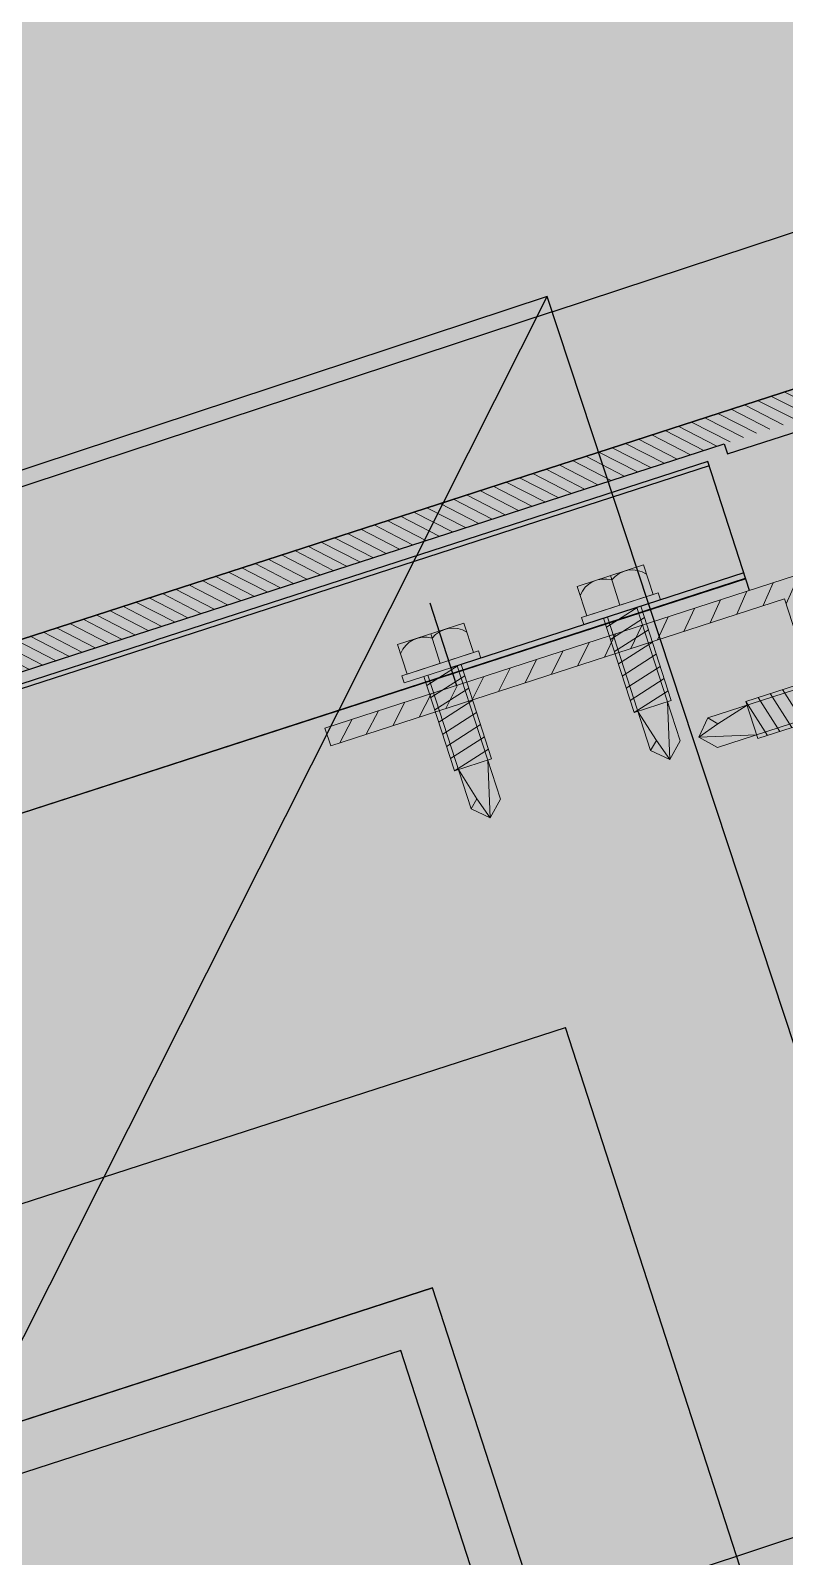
# Model space of a CAD drawing. Header units: metres. Extents: x 678805 to 1359287, y 2747329 to 5497370.
# Drawn here: x 679798.9205 to 679799.0422, y 2748608.8209 to 2748609.0671 of the extents above; entities that cross this region are included whole.
import ezdxf

# ---------------------------------------------------------------- set-up
doc = ezdxf.new("R2010")
doc.units = ezdxf.units.M
doc.linetypes.add('XREF_MON_BUILDINGS$0$DASH_1', pattern=[0.4, 0.1, -0.3])
doc.linetypes.add('XREF_MON_BUILDINGS$0$Dash_2_', pattern=[0.25, 0.125, -0.125])
for name, color, linetype in [('00_XREF_MON_HSC_PAVEMENT', 7, 'Continuous'), ('00_XREF_TWQ_BUILDINGS', 7, 'Continuous'), ('XREF_MON_BUILDINGS$0$00-Modulos DEFINIDOS', 7, 'Continuous'), ('XREF_MON_BUILDINGS$0$00-Modulos ROOFS', 2, 'Continuous'), ('XREF_MON_BUILDINGS$0$02-L-01_Structure', 2, 'Continuous'), ('XREF_MON_BUILDINGS$0$02-L-01_Struture aux', 4, 'Continuous'), ('XREF_MON_BUILDINGS$0$02-L-Insulation', 252, 'Continuous'), ('XREF_MON_BUILDINGS$0$02-L-INT Panel', 5, 'Continuous'), ('XREF_MON_BUILDINGS$0$02-L-panel', 5, 'Continuous'), ('XREF_MON_BUILDINGS$0$02-L-Pergola Profiles', 8, 'Continuous'), ('XREF_MON_BUILDINGS$0$02-L-Pergola Projection', 8, 'Continuous')]:
    doc.layers.add(name, color=color, linetype=linetype)
doc.layers.add('XREF_MON_BUILDINGS$0$0-WIPEOUTS', color=7, linetype='Continuous', true_color=0xffffff)
doc.layers.add('XREF_MON_BUILDINGS$0$02-L-Pergola Wipeout', color=7, linetype='Continuous', true_color=0xffffff)
for name, color, linetype, lineweight in [('XREF_MON_BUILDINGS$0$02-H-251', 251, 'Continuous', 0), ('XREF_MON_BUILDINGS$0$02-H-254', 254, 'Continuous', 0), ('XREF_MON_BUILDINGS$0$02-L-01_Structure L', 7, 'Continuous', 5), ('XREF_MON_BUILDINGS$0$02-L-01_Structure T', 8, 'Continuous', 5)]:
    doc.layers.add(name, color=color, linetype=linetype, lineweight=lineweight)
doc.layers.add('XREF_MON_BUILDINGS$0$02-KH-12 Administration', color=7, linetype='Continuous', lineweight=30, true_color=0xffdf7f)
doc.layers.add('XREF_MON_HSC_PAVEMENT$0$03-TR-Pavement_06_Concrete Slab in situ', color=7, linetype='Continuous', lineweight=9, true_color=0xf7f7f7)
doc.layers.add('XREF_MON_BUILDINGS$0$02-L-Pergola Aux', color=50, linetype='Continuous', plot=False)
doc.layers.get('XREF_MON_BUILDINGS$0$02-KH-12 Administration').off()
doc.linetypes.add('XREF_MON_BUILDINGS$0$BATTING', pattern='A,0.0001,-0.1,[134,ltypeshp.shx,S=0.1,R=0,X=-0.1,Y=0],-0.2,[134,ltypeshp.shx,S=0.1,R=180,X=0.1,Y=0],-0.1', length=0.4001)

# ---------------------------------------------------------------- blocks, each defined once
blk = doc.blocks.new('XREF_MON_BUILDINGS$0$modulo kiosco')
at = {"layer": 'XREF_MON_BUILDINGS$0$0-WIPEOUTS', "true_color": 0xfcfcfc}
h = blk.add_hatch(color=7, dxfattribs=at)
h.dxf.hatch_style = 1
h.paths.add_polyline_path([(119.6986085139215, -61.62058441969566), (119.6986085125245, -56.82058442011476), (124.4986085132696, -56.82058442058042), (124.4986085123383, -61.62058442132547)])
at = {"layer": 'XREF_MON_BUILDINGS$0$00-Modulos ROOFS'}
blk.add_line((119.6986085125245, -56.82058442011476), (124.4986085118726, -61.62058442248963), dxfattribs=at)
at = {"layer": 'XREF_MON_BUILDINGS$0$00-Modulos ROOFS', "lineweight": 0}
blk.add_lwpolyline([(119.6986085139215, -61.62058441969566), (119.6986085125245, -56.82058442011476), (124.4986085132696, -56.82058442058042), (124.4986085123383, -61.62058442132547)], close=True, dxfattribs=at)
at = {"layer": 'XREF_MON_BUILDINGS$0$00-Modulos ROOFS'}
blk.add_lwpolyline([(124.4986085137352, -57.12058442062698), (124.4986085132696, -56.82058442058042), (124.1986085125245, -56.82058442151174), (119.9986085128039, -56.82058442034759), (119.6986085125245, -56.82058442011476), (119.6986085125245, -57.12058442085981), (119.6986085134558, -61.32058442058042), (119.6986085139215, -61.62058441969566), (119.9986085128039, -61.62058442062698), (124.1986085125245, -61.62058442109264), (124.4986085123383, -61.62058442132547), (124.4986085128039, -61.32058442081325)], close=True, dxfattribs=at)
blk = doc.blocks.new('XREF_MON_BUILDINGS$0$PILAR STRUCTURE')
at = {"layer": 'XREF_MON_BUILDINGS$0$02-L-01_Structure', "linetype": 'Continuous'}
h = blk.add_hatch(dxfattribs=at)
h.set_pattern_fill('ANGLE', color=252)
h.set_pattern_definition([(0, (-144.6596111481284, 18.56842418532225), (0, 6.985), [5.08, -1.905]), (90, (-144.6596111481284, 18.56842418532225), (-6.985, 4.277078946022131e-16), [5.08, -1.905])])
h.paths.add_polyline_path([(-0.0800000000000125, -0.08000000000000185), (0.07999999999998408, -0.08000000000000185), (0.07999999999998408, 0.0799999999999983), (-0.0800000000000125, 0.0799999999999983)])
h.paths.add_polyline_path([(-0.07200000000000273, -0.07200000000000273), (0.0719999999999743, -0.07200000000000273), (0.0719999999999743, 0.07199999999999918), (-0.07200000000000273, 0.07199999999999918)], flags=16)
h = blk.add_hatch(color=252, dxfattribs=at)
h.dxf.hatch_style = 1
h.paths.add_polyline_path([(-0.07200000000000273, -0.07200000000000273), (0.0719999999999743, -0.07200000000000273), (0.0719999999999743, 0.07199999999999918), (-0.07200000000000273, 0.07199999999999918)], flags=16)
h.paths.add_polyline_path([(-0.0800000000000125, -0.08000000000000185), (0.07999999999998408, -0.08000000000000185), (0.07999999999998408, 0.0799999999999983), (-0.0800000000000125, 0.0799999999999983)])
for points in [[(-0.0800000000000125, -0.08000000000000185), (0.07999999999998408, -0.08000000000000185), (0.07999999999998408, 0.0799999999999983), (-0.0800000000000125, 0.0799999999999983)], [(-0.07200000000000273, -0.07200000000000273), (0.0719999999999743, -0.07200000000000273), (0.0719999999999743, 0.07199999999999918), (-0.07200000000000273, 0.07199999999999918)]]:
    blk.add_lwpolyline(points, close=True, dxfattribs=at)
blk = doc.blocks.new('XREF_MON_BUILDINGS$0$ULMA_Escuadra40x80_Seccion')
at = {"layer": 'XREF_MON_BUILDINGS$0$02-H-251', "ltscale": 125}
h = blk.add_hatch(dxfattribs=at)
h.set_pattern_fill('ANSI31', color=256, scale=0.001, angle=360, style=0)
h.set_pattern_definition([(45, (0, 0), (-0.002245064030267288, 0.002245064030267289), [])])
h.paths.add_polyline_path([(0, 0.0799999999994725), (0.002999999989697244, 0.0799999999994725), (0.002999999989697244, 0.002999999999701686), (0.03999999999359716, 0.002999999999701686), (0.03999999999359716, 0), (0, 0)])
at = {"layer": 'XREF_MON_BUILDINGS$0$02-L-01_Structure L', "linetype": 'Continuous'}
blk.add_lwpolyline([(0, 0.0799999999994725), (0.002999999989697244, 0.0799999999994725), (0.002999999989697244, 0.002999999999701686), (0.03999999999359716, 0.002999999999701686), (0.03999999999359716, 0), (0, 0)], close=True, dxfattribs=at)
blk = doc.blocks.new('XREF_MON_BUILDINGS$0$ULMA_Montante VV')
at = {"layer": 'XREF_MON_BUILDINGS$0$02-H-251', "ltscale": 125}
h = blk.add_hatch(dxfattribs=at)
h.set_pattern_fill('ANSI31', color=256, scale=0.001, angle=450, style=0)
h.set_pattern_definition([(134.9999999999999, (-0.05125000000043656, -0.00250000000005457), (-0.002245064030267289, -0.002245064030267287), [])])
edge = h.paths.add_edge_path()
edge.add_line((-0.05095000000073924, -0.00250000000005457), (0.04844999999841093, -0.00250000000005457))
edge.add_arc((0.04844999999841093, -0.002200000000129876), 0.0003, 270, 360)
edge.add_line((0.04874999999992724, -0.002200000000129876), (0.04874999999992724, -0.0003000000001520675))
edge.add_arc((0.04844999999841093, -0.0003000000001520675), 0.0003, 0, 90)
edge.add_line((0.04844999999841093, 0), (0, 0))
edge.add_line((0, 0), (0, 0.05719999999996617))
edge.add_arc((-0.0003000000015163096, 0.05719999999996617), 0.0003, 0, 90)
edge.add_line((-0.0003000000015163096, 0.05749999999989086), (-0.002200000000811997, 0.05749999999989086))
edge.add_arc((-0.002200000000811997, 0.05719999999996617), 0.0003, 90, 180)
edge.add_line((-0.002500000000509317, 0.05719999999996617), (-0.002500000000509317, 0))
edge.add_line((-0.002500000000509317, 0), (-0.05095000000073924, 0))
edge.add_arc((-0.05095000000073924, -0.0003000000001520675), 0.0003, 90, 180)
edge.add_line((-0.05125000000043656, -0.0003000000001520675), (-0.05125000000043656, -0.002200000000129876))
edge.add_arc((-0.05095000000073924, -0.002200000000129876), 0.0003, 180, 270)
blk = doc.blocks.new('XREF_MON_BUILDINGS$0$ULMA_Autotaladrante')
at = {"layer": 'XREF_MON_BUILDINGS$0$02-L-01_Structure T', "color": 252}
for p, q in [((0.006200000001172157, 0.005629165124673818), (0.001200000000153523, 0.005629165124673818)), ((-0.02500000000509317, 2.273736754432321e-13), (-0.02263469026956955, 0.00250000000005457)), ((-0.02500000000509317, 2.273736754432321e-13), (-0.01600000000325963, 0.00250000000005457)), ((-0.02263469026956955, 0.00250000000005457), (0, 0.00250000000005457)), ((0, 0.003150000000232467), (-0.01600000000325963, 0.003150000000232467)), ((-0.01600000000325963, -0.003149999999777719), (-0.01600000000325963, 0.003150000000232467)), ((-0.01600000000325963, -0.003149999999777719), (-0.01434631468237058, 0.003150000000232467)), ((-0.01393224676803584, -0.003149999999777719), (-0.01227856144714679, 0.003150000000232467)), ((-0.0118644935323573, -0.003149999999777719), (-0.01021080821146825, 0.003150000000232467)), ((-0.00979674029713351, -0.003149999999777719), (-0.008143054976244457, 0.003150000000232467)), ((-0.00772898706190972, -0.003149999999777719), (-0.006075301741020667, 0.003150000000232467)), ((-0.005661233826231182, -0.003149999999777719), (-0.004007548505342129, 0.003150000000232467)), ((-0.003593480591007392, -0.003149999999777719), (-0.001939795270118339, 0.003150000000232467)), ((-0.001525727355783602, -0.003149999999777719), (0, 0.002662522019363678)), ((-0.02500000000509317, 2.273736754432321e-13), (-0.02263469026956955, -0.002499999999599822)), ((-0.02500000000509317, 2.273736754432321e-13), (-0.02139930772136722, -0.001093663805477263)), ((0.006200000001172157, 2.273736754432321e-13), (0.001200000000153523, 2.273736754432321e-13)), ((-0.02139930772136722, -0.001093663805477263), (-0.02263469026956955, -0.002499999999599822)), ((-0.02139930772136722, -0.001093663805477263), (-0.01600000000325963, -0.002499999999599822)), ((-0.02263469026956955, -0.002499999999599822), (0, -0.002499999999599822)), ((0, -0.003149999999777719), (-0.01600000000325963, -0.003149999999777719)), ((0.006200000001172157, -0.005629165124219071), (0.001200000000153523, -0.005629165124219071))]:
    blk.add_line(p, q, dxfattribs=at)
for points in [[(0.001200000000153523, 0.006499999999959982), (0, 0.006499999999959982), (0, -0.006499999999732609), (0.001200000000153523, -0.006499999999732609)], [(0.006200000001172157, 0.005629165124673818), (0.001200000000153523, 0.005629165124673818), (0.001200000000153523, -0.005629165124219071), (0.006200000001172157, -0.005629165124219071)]]:
    blk.add_lwpolyline(points, close=True, dxfattribs=at)
for centre, start, end in [((0.001986085791031655, 0.002367525475847287), 325.8171883654993, 50.71596115511253), ((0.001986085791031655, -0.002366719792689764), 309.2667341381091, 34.16957033823044)]:
    blk.add_arc(centre, 0.004213914210367771, start, end, dxfattribs=at)
blk = doc.blocks.new('XREF_MON_BUILDINGS$0$A$C15E93CBA')
at = {"layer": 'XREF_MON_BUILDINGS$0$02-H-254', "ltscale": 125}
h = blk.add_hatch(dxfattribs=at)
h.set_pattern_fill('ANSI31', color=256, scale=0.0005, style=0)
h.set_pattern_definition([(45, (-257.3968362112705, -177.0302278850092), (-0.001122532015133644, 0.001122532015133644), [])])
h.paths.add_polyline_path([(-0.005062155310973537, -4.212640442890574), (-0.005059542713738097, -4.778117971550785), (-0.006637944343012236, -4.778117971550785), (-0.006637944343012236, -4.800089152878343), (-8.919957132036416e-05, -4.800089152878343), (-4.172952841230426e-05, -4.212640442890574)])
at = {"layer": 'XREF_MON_BUILDINGS$0$02-L-01_Struture aux'}
for p, q in [((-0.02683148526691781, -4.763441238839903), (-0.02683148526695334, -0.03664791403852519)), ((-0.02674228569559745, -0.03664791403843992), (-0.02674228568123027, -4.76344123883996)), ((-0.0148414504566432, -4.713742081587668), (-0.02883111818586315, -4.713742081587668)), ((-0.02583111816705497, -4.763441238838368), (-0.02583111817433803, -4.713742081587668)), ((-0.02883111818585604, -4.763441238838368), (-0.006936778308421765, -4.763441238855336))]:
    blk.add_line(p, q, dxfattribs=at)
at = {"layer": 'XREF_MON_BUILDINGS$0$02-L-01_Struture aux', "ltscale": 0.001}
for p, q in [((-0.007706930178223104, -4.763441238854739), (-0.007706929952732366, -4.669787669610344)), ((-0.006936778308421765, -4.763441238855336), (-0.006936778082931028, -4.669787669610344))]:
    blk.add_line(p, q, dxfattribs=at)
at = {"layer": 'XREF_MON_BUILDINGS$0$02-L-01_Struture aux'}
for points in [[(-0.007706929952732366, -4.669787669610344), (-0.007706933658312209, -0.03664791402366063)], [(-0.006936781788510871, -0.0366479140230922), (-0.006936778082931028, -4.669787669610344)]]:
    blk.add_lwpolyline(points, dxfattribs=at)
at = {"layer": 'XREF_MON_BUILDINGS$0$02-L-Insulation', "linetype": 'XREF_MON_BUILDINGS$0$BATTING', "ltscale": 0.08}
for p in [(-0.08672256581777305, -0.08535283128404103), (-4.520089199574052, -4.713455833308899)]:
    blk.add_line(p, (-0.08672256581777305, -4.713455833315209), dxfattribs=at)
at = {"layer": 'XREF_MON_BUILDINGS$0$02-L-INT Panel', "linetype": 'Continuous'}
blk.add_line((-0.1200891995690867, -0.1200891995603115), (-0.1200891995704225, -4.68008919956435), dxfattribs=at)
at = {"layer": 'XREF_MON_BUILDINGS$0$02-L-panel'}
for p, q in [((-0.005109625353888703, -4.212640442890574), (-0.005059542713730991, -4.766854550847142)), ((-8.919957132746958e-05, -4.212640442890574), (-8.919957131325873e-05, -4.800089152878343)), ((-8.919957131325873e-05, -4.800089152878343), (-8.919957132746958e-05, -4.212640442890574)), ((-0.005059542713730991, -4.766854550847142), (-0.006777997265892566, -4.766854550847142)), ((-0.006777997265892566, -4.766854550847142), (-0.006777997265892566, -4.800089152878343))]:
    blk.add_line(p, q, dxfattribs=at)
at = {"layer": 'XREF_MON_BUILDINGS$0$02-L-01_Structure', "linetype": 'Continuous', "rotation": 180}
blk.add_blockref('XREF_MON_BUILDINGS$0$PILAR STRUCTURE', (-0.200089199570435, -4.600089199562007), dxfattribs=at)
blk.add_blockref('XREF_MON_BUILDINGS$0$PILAR STRUCTURE', (-0.200089199570435, -4.600089199562007), dxfattribs=at)
at = {"layer": 'XREF_MON_BUILDINGS$0$02-L-01_Struture aux', "rotation": 180}
blk.add_blockref('XREF_MON_BUILDINGS$0$ULMA_Escuadra40x80_Seccion', (-0.188564700611856, -4.68008919956111), dxfattribs=at)
at = {"layer": 'XREF_MON_BUILDINGS$0$02-L-01_Struture aux', "xscale": -1}
blk.add_blockref('XREF_MON_BUILDINGS$0$ULMA_Escuadra40x80_Seccion', (-0.02883111818312756, -4.771396980764393), dxfattribs=at)
for p, rotation in [((-0.02583111817433092, -4.712319028285037), 179.9952589479335), ((-0.02583111817069295, -4.742800317262208), 179.9952589479335), ((-0.04883113697338359, -4.773347518625656), 89.99525894793354)]:
    blk.add_blockref('XREF_MON_BUILDINGS$0$ULMA_Autotaladrante', p, dxfattribs=dict(at, rotation=rotation))
at = {"layer": 'XREF_MON_BUILDINGS$0$02-L-01_Struture aux'}
blk.add_blockref('XREF_MON_BUILDINGS$0$ULMA_Montante VV', (-0.1860647006113396, -4.76889686718647), dxfattribs=at)
blk = doc.blocks.new('XREF_MON_BUILDINGS$0$PERGOLA PLANA')
at = {"layer": 'XREF_MON_BUILDINGS$0$02-L-Pergola Wipeout', "true_color": 0xfcfcfc}
h = blk.add_hatch(color=7, dxfattribs=at)
h.dxf.hatch_style = 1
h.paths.add_polyline_path([(4.612218253081664, 9.290000000968575), (0.3099999981932342, 4.987781745847315), (0.3099999986588955, 9.290000000037253)])
h.paths.add_polyline_path([(0.332781744771637, 4.855000000447035), (4.744999998947605, 9.267218254506588), (4.744999999529682, 4.900563496164978), (4.699436504277401, 4.855000000447035)])
h.paths.add_polyline_path([(4.854999999050051, 9.290000001899898), (9.13443650235422, 9.29000000236556), (4.854999999632128, 5.010563495568931)])
h.paths.add_polyline_path([(9.289999997243285, 9.134436507709324), (9.289999997825362, 4.855000001844019), (5.010563491727225, 4.855000000912696)])
h.paths.add_polyline_path([(4.900563491159119, 4.745000001043081), (9.267218253924511, 4.745000001508743), (4.85500000033062, 0.3327817460522056), (4.854999999166466, 4.699436508584768)])
h.paths.add_polyline_path([(9.289999997825362, 4.612218253780156), (9.289999998291023, 0.3100000019185245), (4.987781747244298, 0.3100000009872019)])
h.paths.add_polyline_path([(0.465563491685316, 0.3100000000558794), (4.744999999064021, 4.589436508249491), (4.745000000111759, 0.3100000014528632)])
h.paths.add_polyline_path([(0.3099999980768189, 4.745000000111759), (4.589436504989862, 4.745000000111759), (0.3099999976111576, 0.4655634895898402)])
h.paths.add_polyline_path([(9.399999998277053, 0.2000000020489097), (0.1999999997206032, 0.1999999997206032), (0.1999999986728653, 9.399999999906868), (9.399999999324791, 9.400000001769513)])
at = {"layer": 'XREF_MON_BUILDINGS$0$02-L-Pergola Aux', "linetype": 'XREF_MON_BUILDINGS$0$Dash_2_', "ltscale": 0.5}
for p, q in [((-1.396983861923218e-09, 9.599999999627471), (9.59999999939464, 9.599999998230487)), ((9.599999998230487, 2.328306436538696e-09), (0, 0))]:
    blk.add_line(p, q, dxfattribs=at)
at = {"layer": 'XREF_MON_BUILDINGS$0$02-L-Pergola Profiles'}
blk.add_lwpolyline([(9.399999998277053, 0.2000000020489097), (0.1999999997206032, 0.1999999997206032), (0.1999999986728653, 9.399999999906868), (9.399999999324791, 9.400000001769513)], close=True, dxfattribs=at)
at = {"layer": 'XREF_MON_BUILDINGS$0$02-L-Pergola Projection', "linetype": 'XREF_MON_BUILDINGS$0$DASH_1'}
blk.add_lwpolyline([(9.399999998277053, 0.2000000020489097), (0.1999999997206032, 0.1999999997206032), (0.1999999986728653, 9.399999999906868), (9.399999999324791, 9.400000001769513)], close=True, dxfattribs=at)
blk = doc.blocks.new('XREF_MON_BUILDINGS')
at = {"layer": 'XREF_MON_BUILDINGS$0$02-KH-12 Administration', "linetype": 'Continuous', "rotation": 108.2651524443068}
blk.add_blockref('XREF_MON_BUILDINGS$0$modulo kiosco', (679779.5077208295, 2748471.485474898, 7.827123631136319e-06), dxfattribs=at)
at = {"layer": 'XREF_MON_BUILDINGS$0$00-Modulos DEFINIDOS', "rotation": 107.9486422297345}
blk.add_blockref('XREF_MON_BUILDINGS$0$A$C15E93CBA', (679794.4960664306, 2748607.536258159, 2.192715217898053e-06), dxfattribs=at)
at = {"layer": 'XREF_MON_BUILDINGS$0$02-L-Pergola Projection', "xscale": -1, "rotation": 18.26515243161932}
for p in [(679801.2837984248, 2748609.773919757, 3.563790448099723e-06), (679804.2925819692, 2748600.657603528, 3.563790448099723e-06)]:
    blk.add_blockref('XREF_MON_BUILDINGS$0$PERGOLA PLANA', p, dxfattribs=at)
blk = doc.blocks.new('XREF_MON_HSC_PAVEMENT')
at = {"layer": 'XREF_MON_HSC_PAVEMENT$0$03-TR-Pavement_06_Concrete Slab in situ', "linetype": 'Continuous'}
h = blk.add_hatch(color=256, dxfattribs=at)
h.dxf.hatch_style = 1
h.paths.add_polyline_path([(679764.8595081758, 2748618.962261748), (679827.2147204854, 2748639.558390062), (679835.4556343118, 2748614.728242476), (679775.6626727318, 2748586.251462926)])

msp = doc.modelspace()

# ---------------------------------------------------------------- block references
at = {"layer": '00_XREF_MON_HSC_PAVEMENT'}
msp.add_blockref('XREF_MON_HSC_PAVEMENT', (0, 0), dxfattribs=at)

# ---------------------------------------------------------------- next in the draw order: block references
at = {"layer": '00_XREF_TWQ_BUILDINGS'}
msp.add_blockref('XREF_MON_BUILDINGS', (0, 0), dxfattribs=at)

# ---------------------------------------------------------------- next in the draw order: block references
msp.add_blockref('XREF_MON_BUILDINGS', (0, 0))

doc.saveas('drawing.dxf')
